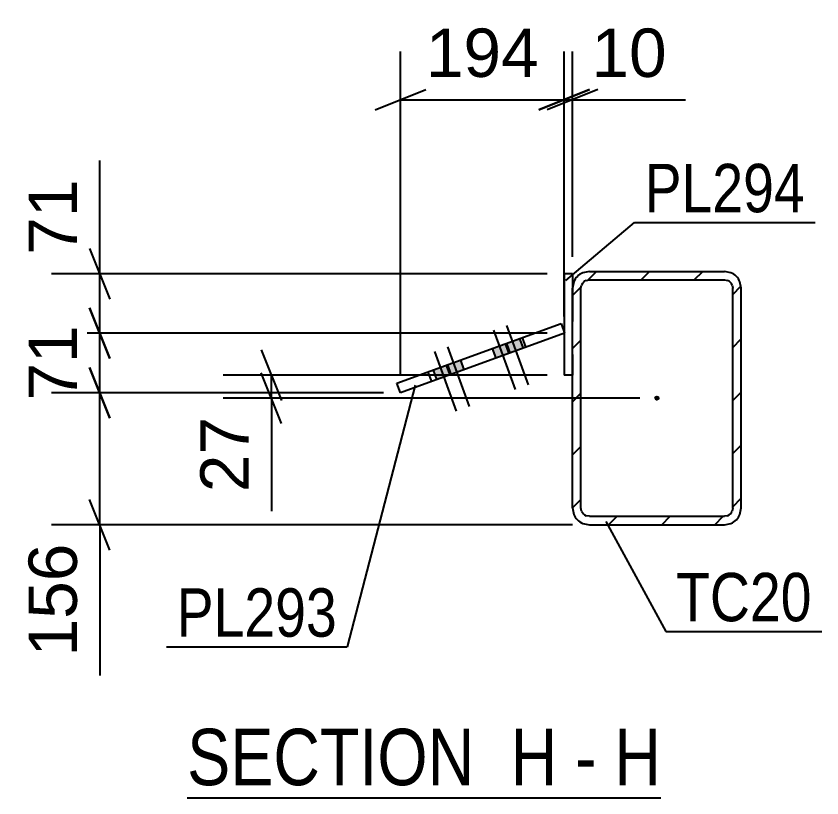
# Model space of a CAD drawing. Header units: millimetres. Extents: x -353 to 488, y -226 to 368.
# Drawn here: x 234.69 to 282.43, y 245.8 to 292.09 of the extents above; entities that cross this region are included whole.
import ezdxf

# ---------------------------------------------------------------- set-up
doc = ezdxf.new("R2010")
doc.units = ezdxf.units.MM
doc.linetypes.add('DXK_LINE_DOT2', pattern=[3.9198, 1.9599, -1.9599])
doc.linetypes.add('DXK_LINE_DOT3', pattern=[5.9187, 2.979, -0.9799, 0.9799, -0.9799])
doc.styles.add('Arial', font='ARIAL.TTF', dxfattribs={"height": 0.2})
doc.styles.add('Arial Narrow', font='ARIALN.TTF', dxfattribs={"height": 0.2})

# ---------------------------------------------------------------- blocks, each defined once
blk = doc.blocks.new('Unknown-284857872-19 - 24446')
at = {"color": 6, "linetype": 'Continuous'}
blk.add_line((244.823, 245.803), (272.893, 245.803), dxfattribs=at)
at = {"color": 0, "linetype": 'Continuous'}
for points in [[(262.931, 246.553), (262.931, 250.053), (244.823, 250.053), (244.823, 246.553)], [(266.75, 246.553), (266.75, 250.053), (263.981, 250.053), (263.981, 246.553)], [(269.074, 246.553), (269.074, 250.053), (267.8, 250.053), (267.8, 246.553)], [(272.893, 246.553), (272.893, 250.053), (270.124, 250.053), (270.124, 246.553)]]:
    blk.add_wipeout(points, dxfattribs=at)
at = {"color": 7, "linetype": 'Continuous', "style": 'Arial Narrow'}
for s, height, p in [('SECTION ', 3.3405, (244.823, 246.553)), ('H', 3.34, (263.981, 246.553)), ('H', 3.34, (270.124, 246.553)), ('-', 3.34, (267.8, 246.553))]:
    blk.add_text(s, height=height, dxfattribs=at).set_placement(p)
blk = doc.blocks.new('Part-284857872-24538 - 24446')
at = {"color": 2, "linetype": 'Continuous'}
for p, q in [((257.25, 270.349), (266.97, 273.886)), ((266.97, 273.886), (267.175, 273.322)), ((267.175, 273.322), (257.456, 269.785)), ((259.09, 271.018), (259.295, 270.454)), ((257.456, 269.785), (257.25, 270.349))]:
    blk.add_line(p, q, dxfattribs=at)
at = {"color": 7, "linetype": 'DXK_LINE_DOT2'}
blk.add_line((264.889, 272.49), (264.684, 273.054), dxfattribs=at)
blk = doc.blocks.new('Part-284857872-24472 - 24446')
at = {"linetype": 'Continuous'}
h = blk.add_hatch(dxfattribs=at)
h.set_pattern_fill('', scale=0.7, style=0, pattern_type=0)
h.set_pattern_definition([(45, (267.65, 262.974), (-1.57154, 1.57154), [])])
h.paths.add_polyline_path([(267.65, 275.974), (267.65, 262.974), (267.726, 262.591), (267.943, 262.267), (268.267, 262.05), (268.65, 261.974), (276.65, 261.974), (277.033, 262.05), (277.357, 262.267), (277.574, 262.591), (277.65, 262.974), (277.65, 275.974), (277.574, 276.357), (277.357, 276.681), (277.033, 276.898), (276.65, 276.974), (268.65, 276.974), (268.267, 276.898), (267.943, 276.681), (267.726, 276.357)])
h.paths.add_polyline_path([(268.296, 276.328), (268.459, 276.436), (268.65, 276.474), (276.65, 276.474), (276.841, 276.436), (277.003, 276.328), (277.112, 276.165), (277.15, 275.974), (277.15, 262.974), (277.112, 262.783), (277.003, 262.62), (276.841, 262.512), (276.65, 262.474), (268.65, 262.474), (268.459, 262.512), (268.296, 262.62), (268.188, 262.783), (268.15, 262.974), (268.15, 275.974), (268.188, 276.165)])
blk.add_hatch(color=246, dxfattribs=at).paths.add_polyline_path([(272.65, 269.374, -1), (272.65, 269.574, -1)])
at = {"color": 2, "linetype": 'Continuous'}
for p, q in [((268.65, 276.974), (268.267, 276.898)), ((268.65, 276.974), (276.65, 276.974)), ((277.033, 276.898), (276.65, 276.974)), ((268.459, 276.436), (268.65, 276.474)), ((268.65, 276.474), (276.65, 276.474)), ((276.65, 276.474), (276.841, 276.436)), ((267.726, 276.357), (267.65, 275.974)), ((267.65, 262.974), (267.65, 275.974)), ((268.15, 275.974), (268.188, 276.165)), ((268.15, 262.974), (268.15, 275.974)), ((277.112, 276.165), (277.15, 275.974)), ((277.15, 262.974), (277.15, 275.974)), ((277.65, 275.974), (277.574, 276.357)), ((277.65, 262.974), (277.65, 275.974)), ((267.65, 262.974), (267.726, 262.591)), ((268.188, 262.783), (268.15, 262.974)), ((277.15, 262.974), (277.112, 262.783)), ((277.574, 262.591), (277.65, 262.974)), ((268.65, 262.474), (268.459, 262.512)), ((268.65, 262.474), (276.65, 262.474)), ((276.841, 262.512), (276.65, 262.474)), ((268.267, 262.05), (268.65, 261.974)), ((268.65, 261.974), (276.65, 261.974)), ((276.65, 261.974), (277.033, 262.05))]:
    blk.add_line(p, q, dxfattribs=at)
at = {"color": 7, "linetype": 'DXK_LINE_DOT3'}
blk.add_line((272.65, 269.474), (272.65, 269.474), dxfattribs=at)
at = {"color": 246, "linetype": 'DXK_LINE_DOT2'}
blk.add_line((272.65, 269.474), (272.65, 269.474), dxfattribs=at)
at = {"color": 246, "linetype": 'Continuous'}
blk.add_circle((272.65, 269.474), 0.1, dxfattribs=at)
at = {"color": 2, "linetype": 'Continuous'}
for centre, radius, start, end in [((268.65, 275.974), 1, 112.5, 157.5), ((276.65, 275.974), 1, 22.5, 67.5), ((268.65, 275.974), 0.5, 112.5, 157.5), ((276.65, 275.974), 0.5, 22.5, 67.5), ((268.65, 262.974), 1, 202.5, 247.5), ((268.65, 262.974), 0.5, 202.5, 247.5), ((276.65, 262.974), 0.5, 292.5, 337.5), ((276.65, 262.974), 1, 292.5, 337.5)]:
    blk.add_arc(centre, radius, start, end, dxfattribs=at)
blk = doc.blocks.new('Part-284857872-24492 - 24446')
at = {"color": 2, "linetype": 'Continuous'}
for p, q in [((267.65, 276.839), (267.15, 276.839)), ((267.15, 276.839), (267.15, 270.839)), ((267.65, 276.839), (267.65, 275.975)), ((267.65, 270.839), (267.15, 270.839))]:
    blk.add_line(p, q, dxfattribs=at)
at = {"color": 7, "linetype": 'DXK_LINE_DOT2'}
blk.add_line((267.65, 275.975), (267.65, 270.839), dxfattribs=at)
blk = doc.blocks.new('Bolt-284857872-24549 - 24446')
at = {"linetype": 'Continuous'}
for points in [[(263.1, 271.839), (263.946, 272.147), (263.741, 272.711), (262.895, 272.403)], [(263.874, 272.121), (264.719, 272.429), (264.514, 272.992), (263.669, 272.685)], [(260.376, 270.848), (261.221, 271.155), (261.016, 271.719), (260.17, 271.411)], [(259.602, 270.566), (260.448, 270.874), (260.243, 271.438), (259.397, 271.13)]]:
    blk.add_hatch(color=1, dxfattribs=at).paths.add_polyline_path(points)
at = {"color": 1, "linetype": 'Continuous'}
for p, q in [((263.749, 273.778), (265.032, 270.254)), ((262.976, 273.497), (264.258, 269.973)), ((263.669, 272.685), (263.874, 272.121)), ((263.741, 272.711), (263.946, 272.147)), ((264.514, 272.992), (264.719, 272.429)), ((259.478, 272.223), (260.76, 268.7)), ((260.251, 272.505), (261.534, 268.981)), ((262.895, 272.403), (263.1, 271.839)), ((261.016, 271.719), (261.221, 271.155)), ((260.17, 271.411), (260.376, 270.848)), ((260.243, 271.438), (260.448, 270.874)), ((259.397, 271.13), (259.602, 270.566))]:
    blk.add_line(p, q, dxfattribs=at)
blk = doc.blocks.new('StraightDimension-284857872-25249 - 24446')
at = {"color": 7, "linetype": 'Continuous'}
for p, q in [((267.15, 274.313), (267.15, 289.99)), ((267.65, 277.839), (267.65, 289.99)), ((265.65, 286.54), (268.65, 287.74)), ((269.15, 287.74), (266.15, 286.54)), ((267.15, 287.14), (267.65, 287.14)), ((267.65, 287.14), (274.347, 287.14)), ((267.65, 287.14), (274.347, 287.14))]:
    blk.add_line(p, q, dxfattribs=at)
at = {"color": 0}
blk.add_wipeout([(273.822, 287.89), (273.822, 292.09), (268.175, 292.09), (268.175, 287.89)], dxfattribs=at)
at = {"color": 3, "style": 'Arial'}
blk.add_text('10', height=2.8652, dxfattribs=at).set_placement((268.775, 288.49))
blk = doc.blocks.new('StraightDimension-284857872-25250 - 24446')
at = {"color": 7, "linetype": 'Continuous'}
for p, q in [((257.456, 270.785), (257.456, 289.99)), ((267.15, 274.313), (267.15, 289.99)), ((255.956, 286.54), (258.956, 287.74)), ((268.65, 287.74), (265.65, 286.54)), ((257.456, 287.14), (267.15, 287.14))]:
    blk.add_line(p, q, dxfattribs=at)
at = {"color": 0}
blk.add_wipeout([(266.238, 287.89), (266.238, 292.09), (258.367, 292.09), (258.367, 287.89)], dxfattribs=at)
at = {"color": 3, "style": 'Arial'}
blk.add_text('194', height=2.8652, dxfattribs=at).set_placement((258.967, 288.49))
blk = doc.blocks.new('StraightDimension-284857872-25276 - 24446')
at = {"color": 7, "linetype": 'Continuous'}
for p, q in [((239.641, 276.839), (239.641, 283.536)), ((239.641, 276.839), (239.641, 283.536)), ((239.041, 278.339), (240.241, 275.339)), ((266.15, 276.839), (236.791, 276.839)), ((239.641, 273.313), (239.641, 276.839)), ((240.241, 271.813), (239.041, 274.813)), ((266.15, 273.313), (236.791, 273.313))]:
    blk.add_line(p, q, dxfattribs=at)
at = {"color": 0}
blk.add_wipeout([(238.891, 283.011), (234.691, 283.011), (234.691, 277.364), (238.891, 277.364)], dxfattribs=at)
at = {"color": 3, "style": 'Arial'}
blk.add_text('71', height=2.8652, rotation=90.0002, dxfattribs=at).set_placement((238.291, 277.964))
blk = doc.blocks.new('StraightDimension-284857872-25277 - 24446')
at = {"color": 7, "linetype": 'Continuous'}
for p, q in [((239.041, 274.813), (240.241, 271.813)), ((266.15, 273.313), (236.791, 273.313)), ((239.641, 269.785), (239.641, 273.313)), ((240.241, 268.285), (239.041, 271.285)), ((256.456, 269.785), (236.791, 269.785))]:
    blk.add_line(p, q, dxfattribs=at)
at = {"color": 0}
blk.add_wipeout([(238.891, 274.373), (234.691, 274.373), (234.691, 268.725), (238.891, 268.725)], dxfattribs=at)
at = {"color": 3, "style": 'Arial'}
blk.add_text('71', height=2.8652, rotation=90.0002, dxfattribs=at).set_placement((238.291, 269.325))
blk = doc.blocks.new('StraightDimension-284857872-25278 - 24446')
at = {"color": 7, "linetype": 'Continuous'}
for p, q in [((239.041, 271.285), (240.241, 268.285)), ((256.456, 269.785), (236.791, 269.785)), ((239.641, 261.974), (239.641, 269.785)), ((240.241, 260.474), (239.041, 263.474)), ((267.65, 261.974), (236.791, 261.974)), ((239.641, 261.974), (239.641, 253.053)), ((239.641, 261.974), (239.641, 253.053))]:
    blk.add_line(p, q, dxfattribs=at)
at = {"color": 0}
blk.add_wipeout([(238.891, 261.449), (234.691, 261.449), (234.691, 253.578), (238.891, 253.578)], dxfattribs=at)
at = {"color": 3, "style": 'Arial'}
blk.add_text('156', height=2.8652, rotation=90.0002, dxfattribs=at).set_placement((238.291, 254.178))
blk = doc.blocks.new('StraightDimension-284857872-25315 - 24446')
at = {"color": 7, "linetype": 'Continuous'}
for p, q in [((249.215, 272.339), (250.415, 269.339)), ((266.15, 270.839), (246.965, 270.839)), ((250.415, 267.974), (249.215, 270.974)), ((249.815, 269.474), (249.815, 270.839)), ((271.65, 269.474), (246.965, 269.474)), ((249.815, 269.474), (249.815, 262.777)), ((249.815, 269.474), (249.815, 262.777))]:
    blk.add_line(p, q, dxfattribs=at)
at = {"color": 0}
blk.add_wipeout([(249.065, 268.949), (244.865, 268.949), (244.865, 263.302), (249.065, 263.302)], dxfattribs=at)
at = {"color": 3, "style": 'Arial'}
blk.add_text('27', height=2.8652, rotation=90.0002, dxfattribs=at).set_placement((248.465, 263.902))
blk = doc.blocks.new('Mark-284857872-28199 - 24446')
at = {"color": 30, "linetype": 'Continuous'}
for p in [(258.331, 270.243), (243.602, 254.747)]:
    blk.add_line(p, (254.305, 254.747), dxfattribs=at)
at = {"color": 0}
blk.add_wipeout([(253.705, 255.347), (253.705, 258.347), (244.202, 258.347), (244.202, 255.347)], dxfattribs=at)
blk.add_wipeout([(253.705, 255.347), (253.705, 258.347), (244.202, 258.347), (244.202, 255.347)], dxfattribs=at)
at = {"color": 3, "style": 'Arial Narrow'}
blk.add_text('PL293', height=2.8633, dxfattribs=at).set_placement((244.202, 255.347))
blk = doc.blocks.new('Mark-284857872-28187 - 24446')
at = {"color": 30, "linetype": 'Continuous'}
for p, q in [((269.632, 262.168), (273.189, 255.661)), ((273.189, 255.661), (282.425, 255.661))]:
    blk.add_line(p, q, dxfattribs=at)
at = {"color": 0}
blk.add_wipeout([(281.825, 256.261), (281.825, 259.261), (273.789, 259.261), (273.789, 256.261)], dxfattribs=at)
blk.add_wipeout([(281.825, 256.261), (281.825, 259.261), (273.789, 259.261), (273.789, 256.261)], dxfattribs=at)
at = {"color": 3, "style": 'Arial Narrow'}
blk.add_text('TC20', height=2.8633, dxfattribs=at).set_placement((273.789, 256.261))
blk = doc.blocks.new('Mark-284857872-28198 - 24446')
at = {"color": 30, "linetype": 'Continuous'}
for p, q in [((267.265, 276.427), (271.324, 279.879)), ((271.324, 279.879), (282.028, 279.879))]:
    blk.add_line(p, q, dxfattribs=at)
at = {"color": 0}
blk.add_wipeout([(281.428, 280.479), (281.428, 283.479), (271.924, 283.479), (271.924, 280.479)], dxfattribs=at)
blk.add_wipeout([(281.428, 280.479), (281.428, 283.479), (271.924, 283.479), (271.924, 280.479)], dxfattribs=at)
at = {"color": 3, "style": 'Arial Narrow'}
blk.add_text('PL294', height=2.8633, dxfattribs=at).set_placement((271.924, 280.479))

msp = doc.modelspace()

# ---------------------------------------------------------------- block references
for name in ['Part-284857872-24472 - 24446', 'Part-284857872-24492 - 24446', 'Part-284857872-24538 - 24446', 'Bolt-284857872-24549 - 24446', 'Unknown-284857872-19 - 24446']:
    msp.add_blockref(name, (0, 0))

# ---------------------------------------------------------------- next in the draw order: block references
for name in ['StraightDimension-284857872-25249 - 24446', 'Mark-284857872-28187 - 24446']:
    msp.add_blockref(name, (0, 0))

# ---------------------------------------------------------------- next in the draw order: block references
msp.add_blockref('StraightDimension-284857872-25250 - 24446', (0, 0))

# ---------------------------------------------------------------- next in the draw order: block references
for name in ['StraightDimension-284857872-25276 - 24446', 'Mark-284857872-28198 - 24446']:
    msp.add_blockref(name, (0, 0))

# ---------------------------------------------------------------- next in the draw order: block references
msp.add_blockref('StraightDimension-284857872-25277 - 24446', (0, 0))

# ---------------------------------------------------------------- next in the draw order: block references
msp.add_blockref('StraightDimension-284857872-25278 - 24446', (0, 0))

# ---------------------------------------------------------------- next in the draw order: block references
msp.add_blockref('StraightDimension-284857872-25315 - 24446', (0, 0))

# ---------------------------------------------------------------- next in the draw order: block references
msp.add_blockref('Mark-284857872-28199 - 24446', (0, 0))

doc.saveas('drawing.dxf')
